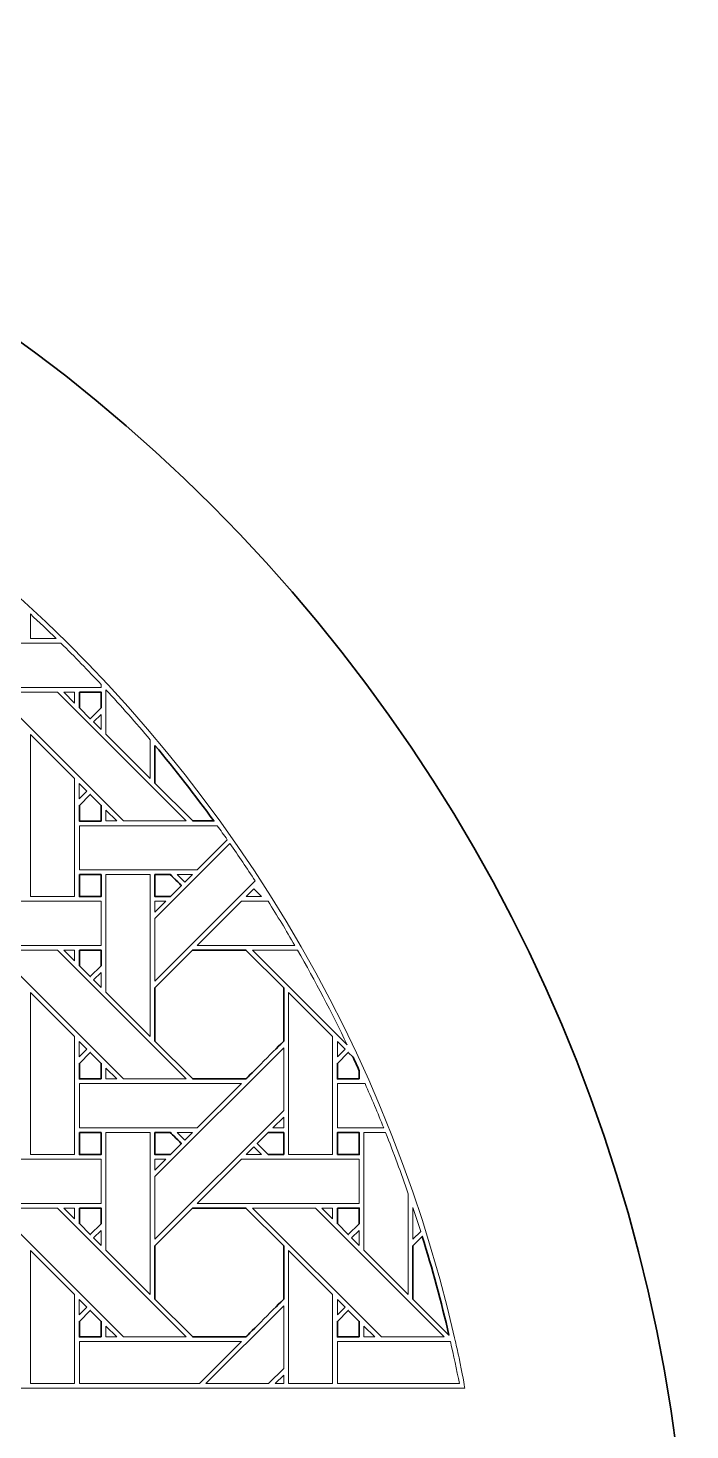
# Model space of a CAD drawing. Header units: inches. Extents: x 6.4 to 30.5, y 3.1 to 18.5.
# Drawn here: x 15.95 to 18.38, y 9.94 to 15.09 of the extents above; entities that cross this region are included whole.
import ezdxf

# ---------------------------------------------------------------- set-up
doc = ezdxf.new("R2010")
doc.units = ezdxf.units.IN
doc.header["$MEASUREMENT"] = 0
doc.layers.add('Design', color=7, linetype='Continuous', lineweight=0)

msp = doc.modelspace()

# ---------------------------------------------------------------- linework, layer by layer
at = {"layer": 'Design', "color": 9, "lineweight": 35, "true_color": 0xdecaa5}
for points, knots in [([(12.3829, 15.0948), (9.0691, 15.0948), (6.3829, 12.4085), (6.3829, 9.0948), (6.3829, 5.7811), (9.0691, 3.0948), (12.3829, 3.0948), (15.6966, 3.0948), (18.3829, 5.7811), (18.3829, 9.0948), (18.3829, 12.4085), (15.6966, 15.0948), (12.3829, 15.0948)], [0, 0, 0, 0, 1, 1, 1, 2, 2, 2, 3, 3, 3, 4, 4, 4, 4]), ([(16.1375, 12.6523), (16.1375, 12.6523), (16.2177, 12.6523), (16.2177, 12.6523), (16.2177, 12.6523), (16.2177, 12.5947), (16.2177, 12.5947), (16.2177, 12.5947), (16.1778, 12.5547), (16.1778, 12.5547), (16.1778, 12.5547), (16.1375, 12.5951), (16.1375, 12.5951), (16.1375, 12.5951), (16.1375, 12.6523), (16.1375, 12.6523)], [0, 0, 0, 0, 1, 1, 1, 2, 2, 2, 3, 3, 3, 4, 4, 4, 5, 5, 5, 5]), ([(16.4153, 12.4566), (16.4906, 12.3664), (16.5629, 12.2738), (16.6321, 12.1786), (16.6321, 12.1786), (16.5546, 12.1786), (16.5546, 12.1786), (16.5546, 12.1786), (16.4153, 12.3179), (16.4153, 12.3179), (16.4153, 12.3179), (16.4153, 12.4566), (16.4153, 12.4566)], [0, 0, 0, 0, 1, 1, 1, 2, 2, 2, 3, 3, 3, 4, 4, 4, 4]), ([(16.2181, 12.1784), (16.2181, 12.1784), (16.1375, 12.1784), (16.1375, 12.1784), (16.1375, 12.1784), (16.1375, 12.2357), (16.1375, 12.2357), (16.1375, 12.2357), (16.1778, 12.276), (16.1778, 12.276), (16.1778, 12.276), (16.2181, 12.2357), (16.2181, 12.2357), (16.2181, 12.2357), (16.2181, 12.1784), (16.2181, 12.1784)], [0, 0, 0, 0, 1, 1, 1, 2, 2, 2, 3, 3, 3, 4, 4, 4, 5, 5, 5, 5]), ([(16.1375, 11.9814), (16.1375, 11.9814), (16.2177, 11.9814), (16.2177, 11.9814), (16.2177, 11.9814), (16.2177, 11.9006), (16.2177, 11.9006), (16.2177, 11.9006), (16.1375, 11.9006), (16.1375, 11.9006), (16.1375, 11.9006), (16.1375, 11.9814), (16.1375, 11.9814)], [0, 0, 0, 0, 1, 1, 1, 2, 2, 2, 3, 3, 3, 4, 4, 4, 4]), ([(16.4153, 11.9814), (16.4153, 11.9814), (16.4724, 11.9814), (16.4724, 11.9814), (16.4775, 11.9763), (16.5083, 11.9455), (16.5127, 11.9411), (16.5127, 11.9411), (16.4723, 11.9006), (16.4723, 11.9006), (16.4723, 11.9006), (16.4153, 11.9006), (16.4153, 11.9006), (16.4153, 11.9006), (16.4153, 11.9814), (16.4153, 11.9814)], [0, 0, 0, 0, 1, 1, 1, 2, 2, 2, 3, 3, 3, 4, 4, 4, 5, 5, 5, 5]), ([(16.1375, 11.7035), (16.1375, 11.7035), (16.2177, 11.7035), (16.2177, 11.7035), (16.2177, 11.7035), (16.2177, 11.6459), (16.2177, 11.6459), (16.2177, 11.6459), (16.1778, 11.606), (16.1778, 11.606), (16.1778, 11.606), (16.1375, 11.6463), (16.1375, 11.6463), (16.1375, 11.6463), (16.1375, 11.7035), (16.1375, 11.7035)], [0, 0, 0, 0, 1, 1, 1, 2, 2, 2, 3, 3, 3, 4, 4, 4, 5, 5, 5, 5]), ([(16.4153, 11.5648), (16.4153, 11.5648), (16.554, 11.7035), (16.554, 11.7035), (16.554, 11.7035), (16.7502, 11.7035), (16.7502, 11.7035), (16.7502, 11.7035), (16.889, 11.5648), (16.889, 11.5648), (16.889, 11.5648), (16.889, 11.3686), (16.889, 11.3686), (16.8712, 11.3507), (16.7593, 11.2389), (16.7503, 11.2299), (16.7503, 11.2299), (16.5546, 11.2299), (16.5546, 11.2299), (16.5546, 11.2299), (16.4153, 11.3691), (16.4153, 11.3691), (16.4153, 11.3691), (16.4153, 11.5648), (16.4153, 11.5648)], [0, 0, 0, 0, 1, 1, 1, 2, 2, 2, 3, 3, 3, 4, 4, 4, 5, 5, 5, 6, 6, 6, 7, 7, 7, 8, 8, 8, 8]), ([(16.2181, 11.2297), (16.2181, 11.2297), (16.1375, 11.2297), (16.1375, 11.2297), (16.1375, 11.2297), (16.1375, 11.2869), (16.1375, 11.2869), (16.1375, 11.2869), (16.1778, 11.3273), (16.1778, 11.3273), (16.1778, 11.3273), (16.2181, 11.287), (16.2181, 11.287), (16.2181, 11.287), (16.2181, 11.2297), (16.2181, 11.2297)], [0, 0, 0, 0, 1, 1, 1, 2, 2, 2, 3, 3, 3, 4, 4, 4, 5, 5, 5, 5]), ([(17.1669, 11.2297), (17.1669, 11.2297), (17.0862, 11.2297), (17.0862, 11.2297), (17.0862, 11.2297), (17.0862, 11.2869), (17.0862, 11.2869), (17.0862, 11.2869), (17.1265, 11.3273), (17.1265, 11.3273), (17.1265, 11.3273), (17.1441, 11.3097), (17.1441, 11.3097), (17.1518, 11.2933), (17.1594, 11.2767), (17.1669, 11.2602), (17.1669, 11.2602), (17.1669, 11.2297), (17.1669, 11.2297)], [0, 0, 0, 0, 1, 1, 1, 2, 2, 2, 3, 3, 3, 4, 4, 4, 5, 5, 5, 6, 6, 6, 6]), ([(16.1375, 11.0327), (16.1375, 11.0327), (16.2177, 11.0327), (16.2177, 11.0327), (16.2177, 11.0327), (16.2177, 10.9519), (16.2177, 10.9519), (16.2177, 10.9519), (16.1375, 10.9519), (16.1375, 10.9519), (16.1375, 10.9519), (16.1375, 11.0327), (16.1375, 11.0327)], [0, 0, 0, 0, 1, 1, 1, 2, 2, 2, 3, 3, 3, 4, 4, 4, 4]), ([(16.4153, 11.0327), (16.4153, 11.0327), (16.4724, 11.0327), (16.4724, 11.0327), (16.4775, 11.0276), (16.5083, 10.9967), (16.5127, 10.9923), (16.5127, 10.9923), (16.4723, 10.9519), (16.4723, 10.9519), (16.4723, 10.9519), (16.4153, 10.9519), (16.4153, 10.9519), (16.4153, 10.9519), (16.4153, 11.0327), (16.4153, 11.0327)], [0, 0, 0, 0, 1, 1, 1, 2, 2, 2, 3, 3, 3, 4, 4, 4, 5, 5, 5, 5]), ([(16.889, 10.9519), (16.889, 10.9519), (16.8319, 10.9519), (16.8319, 10.9519), (16.8319, 10.9519), (16.7915, 10.9923), (16.7915, 10.9923), (16.7915, 10.9923), (16.832, 11.0327), (16.832, 11.0327), (16.832, 11.0327), (16.889, 11.0327), (16.889, 11.0327), (16.889, 11.0327), (16.889, 10.9519), (16.889, 10.9519)], [0, 0, 0, 0, 1, 1, 1, 2, 2, 2, 3, 3, 3, 4, 4, 4, 5, 5, 5, 5]), ([(17.0862, 10.9519), (17.0862, 10.9519), (17.0862, 11.0327), (17.0862, 11.0327), (17.0862, 11.0327), (17.1665, 11.0327), (17.1665, 11.0327), (17.1665, 11.0327), (17.1665, 10.9519), (17.1665, 10.9519), (17.1665, 10.9519), (17.0862, 10.9519), (17.0862, 10.9519)], [0, 0, 0, 0, 1, 1, 1, 2, 2, 2, 3, 3, 3, 4, 4, 4, 4]), ([(16.1375, 10.7548), (16.1375, 10.7548), (16.2177, 10.7548), (16.2177, 10.7548), (16.2177, 10.7548), (16.2177, 10.6972), (16.2177, 10.6972), (16.2177, 10.6972), (16.1778, 10.6573), (16.1778, 10.6573), (16.1778, 10.6573), (16.1375, 10.6976), (16.1375, 10.6976), (16.1375, 10.6976), (16.1375, 10.7548), (16.1375, 10.7548)], [0, 0, 0, 0, 1, 1, 1, 2, 2, 2, 3, 3, 3, 4, 4, 4, 5, 5, 5, 5]), ([(16.889, 10.4199), (16.8712, 10.4019), (16.7593, 10.2902), (16.7503, 10.2812), (16.7503, 10.2812), (16.5546, 10.2812), (16.5546, 10.2812), (16.5546, 10.2812), (16.4153, 10.4204), (16.4153, 10.4204), (16.4153, 10.4204), (16.4153, 10.6161), (16.4153, 10.6161), (16.4153, 10.6161), (16.554, 10.7548), (16.554, 10.7548), (16.554, 10.7548), (16.7502, 10.7548), (16.7502, 10.7548), (16.7502, 10.7548), (16.889, 10.6161), (16.889, 10.6161), (16.889, 10.6161), (16.889, 10.4199), (16.889, 10.4199)], [0, 0, 0, 0, 1, 1, 1, 2, 2, 2, 3, 3, 3, 4, 4, 4, 5, 5, 5, 6, 6, 6, 7, 7, 7, 8, 8, 8, 8]), ([(17.0862, 10.7548), (17.0862, 10.7548), (17.1665, 10.7548), (17.1665, 10.7548), (17.1665, 10.7548), (17.1665, 10.6972), (17.1665, 10.6972), (17.1665, 10.6972), (17.1265, 10.6573), (17.1265, 10.6573), (17.1265, 10.6573), (17.0862, 10.6976), (17.0862, 10.6976), (17.0862, 10.6976), (17.0862, 10.7548), (17.0862, 10.7548)], [0, 0, 0, 0, 1, 1, 1, 2, 2, 2, 3, 3, 3, 4, 4, 4, 5, 5, 5, 5]), ([(17.3641, 10.6161), (17.3641, 10.6161), (17.3985, 10.6505), (17.3985, 10.6505), (17.4354, 10.5314), (17.4682, 10.4104), (17.4967, 10.2878), (17.4967, 10.2878), (17.3641, 10.4204), (17.3641, 10.4204), (17.3641, 10.4204), (17.3641, 10.6161), (17.3641, 10.6161)], [0, 0, 0, 0, 1, 1, 1, 2, 2, 2, 3, 3, 3, 4, 4, 4, 4]), ([(16.2181, 10.2809), (16.2181, 10.2809), (16.1375, 10.2809), (16.1375, 10.2809), (16.1375, 10.2809), (16.1375, 10.3382), (16.1375, 10.3382), (16.1375, 10.3382), (16.1778, 10.3785), (16.1778, 10.3785), (16.1778, 10.3785), (16.2181, 10.3382), (16.2181, 10.3382), (16.2181, 10.3382), (16.2181, 10.2809), (16.2181, 10.2809)], [0, 0, 0, 0, 1, 1, 1, 2, 2, 2, 3, 3, 3, 4, 4, 4, 5, 5, 5, 5]), ([(17.1669, 10.2809), (17.1669, 10.2809), (17.0862, 10.2809), (17.0862, 10.2809), (17.0862, 10.2809), (17.0862, 10.3382), (17.0862, 10.3382), (17.0862, 10.3382), (17.1265, 10.3785), (17.1265, 10.3785), (17.1265, 10.3785), (17.1669, 10.3382), (17.1669, 10.3382), (17.1669, 10.3382), (17.1669, 10.2809), (17.1669, 10.2809)], [0, 0, 0, 0, 1, 1, 1, 2, 2, 2, 3, 3, 3, 4, 4, 4, 5, 5, 5, 5])]:
    msp.add_open_spline(points, degree=3, knots=knots, dxfattribs=at)
at = {"layer": 'Design'}
for points, knots in [([(17.5336, 10.2044), (17.5284, 10.2288), (17.5229, 10.2531), (17.5174, 10.2773), (16.9806, 12.6174), (14.8857, 14.3629), (12.3829, 14.3629), (9.8455, 14.3629), (7.7275, 12.569), (7.227, 10.1804), (7.2221, 10.1568), (7.211, 10.0929), (7.211, 10.0929), (7.211, 10.0929), (17.5547, 10.0929), (17.5547, 10.0929), (17.5547, 10.0988), (17.5457, 10.1469), (17.5336, 10.2044)], [0, 0, 0, 0, 1, 1, 1, 2, 2, 2, 3, 3, 3, 4, 4, 4, 5, 5, 5, 6, 6, 6, 6]), ([(15.9574, 12.9399), (15.9894, 12.9101), (16.0211, 12.8799), (16.0524, 12.8493), (16.0524, 12.8493), (15.9574, 12.8493), (15.9574, 12.8493), (15.9574, 12.8493), (15.9574, 12.9399), (15.9574, 12.9399)], [0, 0, 0, 0, 1, 1, 1, 2, 2, 2, 3, 3, 3, 3]), ([(16.2177, 12.6803), (16.2177, 12.6803), (16.2177, 12.6694), (16.2177, 12.6694), (16.2177, 12.6694), (15.6224, 12.6694), (15.6224, 12.6694), (15.6224, 12.6694), (15.7853, 12.8322), (15.7853, 12.8322), (15.7853, 12.8322), (16.0698, 12.8322), (16.0698, 12.8322), (16.1201, 12.7825), (16.1694, 12.7319), (16.2177, 12.6803)], [0, 0, 0, 0, 1, 1, 1, 2, 2, 2, 3, 3, 3, 4, 4, 4, 5, 5, 5, 5]), ([(16.5303, 12.1786), (16.5303, 12.1786), (16.2993, 12.1786), (16.2993, 12.1786), (16.2993, 12.1786), (15.8257, 12.6522), (15.8257, 12.6522), (15.8257, 12.6522), (16.0567, 12.6522), (16.0567, 12.6522), (16.0567, 12.6522), (16.5303, 12.1786), (16.5303, 12.1786)], [0, 0, 0, 0, 1, 1, 1, 2, 2, 2, 3, 3, 3, 4, 4, 4, 4]), ([(16.0808, 12.6522), (16.0808, 12.6522), (16.1202, 12.6522), (16.1202, 12.6522), (16.1202, 12.6522), (16.1202, 12.6124), (16.1202, 12.6124), (16.1202, 12.6124), (16.0808, 12.6522), (16.0808, 12.6522)], [0, 0, 0, 0, 1, 1, 1, 2, 2, 2, 3, 3, 3, 3]), ([(16.2177, 12.5947), (16.2177, 12.5947), (16.1778, 12.5547), (16.1778, 12.5547), (16.1778, 12.5547), (16.1375, 12.5951), (16.1375, 12.5951), (16.1375, 12.5951), (16.1375, 12.6523), (16.1375, 12.6523), (16.1375, 12.6523), (16.2177, 12.6523), (16.2177, 12.6523), (16.2177, 12.6523), (16.2177, 12.5947), (16.2177, 12.5947)], [0, 0, 0, 0, 1, 1, 1, 2, 2, 2, 3, 3, 3, 4, 4, 4, 5, 5, 5, 5]), ([(16.2352, 12.6614), (16.291, 12.6013), (16.3453, 12.5399), (16.3982, 12.4772), (16.3982, 12.4772), (16.3982, 12.335), (16.3982, 12.335), (16.3982, 12.335), (16.2352, 12.4979), (16.2352, 12.4979), (16.2352, 12.4979), (16.2352, 12.6614), (16.2352, 12.6614)], [0, 0, 0, 0, 1, 1, 1, 2, 2, 2, 3, 3, 3, 4, 4, 4, 4]), ([(16.1899, 12.5426), (16.1899, 12.5426), (16.2177, 12.5704), (16.2177, 12.5704), (16.2177, 12.5704), (16.2177, 12.5152), (16.2177, 12.5152), (16.2177, 12.5152), (16.1899, 12.5426), (16.1899, 12.5426)], [0, 0, 0, 0, 1, 1, 1, 2, 2, 2, 3, 3, 3, 3]), ([(15.9574, 11.9006), (15.9574, 11.9006), (15.9574, 12.4964), (15.9574, 12.4964), (15.9574, 12.4964), (16.1201, 12.3343), (16.1201, 12.3343), (16.1201, 12.3343), (16.1201, 11.9006), (16.1201, 11.9006), (16.1201, 11.9006), (15.9574, 11.9006), (15.9574, 11.9006)], [0, 0, 0, 0, 1, 1, 1, 2, 2, 2, 3, 3, 3, 4, 4, 4, 4]), ([(16.4153, 12.4566), (16.4906, 12.3664), (16.5629, 12.2738), (16.6321, 12.1786), (16.6321, 12.1786), (16.5546, 12.1786), (16.5546, 12.1786), (16.5546, 12.1786), (16.4153, 12.3179), (16.4153, 12.3179), (16.4153, 12.3179), (16.4153, 12.4566), (16.4153, 12.4566)], [0, 0, 0, 0, 1, 1, 1, 2, 2, 2, 3, 3, 3, 4, 4, 4, 4]), ([(16.1374, 12.26), (16.1374, 12.26), (16.1374, 12.3168), (16.1374, 12.3168), (16.1374, 12.3168), (16.1656, 12.2882), (16.1656, 12.2882), (16.1656, 12.2882), (16.1374, 12.26), (16.1374, 12.26)], [0, 0, 0, 0, 1, 1, 1, 2, 2, 2, 3, 3, 3, 3]), ([(16.1375, 12.2357), (16.1375, 12.2357), (16.1778, 12.276), (16.1778, 12.276), (16.1778, 12.276), (16.2181, 12.2357), (16.2181, 12.2357), (16.2181, 12.2357), (16.2181, 12.1784), (16.2181, 12.1784), (16.2181, 12.1784), (16.1375, 12.1784), (16.1375, 12.1784), (16.1375, 12.1784), (16.1375, 12.2357), (16.1375, 12.2357)], [0, 0, 0, 0, 1, 1, 1, 2, 2, 2, 3, 3, 3, 4, 4, 4, 5, 5, 5, 5]), ([(16.2751, 12.1786), (16.2751, 12.1786), (16.2354, 12.1786), (16.2354, 12.1786), (16.2354, 12.1786), (16.2354, 12.2184), (16.2354, 12.2184), (16.2354, 12.2184), (16.2751, 12.1786), (16.2751, 12.1786)], [0, 0, 0, 0, 1, 1, 1, 2, 2, 2, 3, 3, 3, 3]), ([(16.6814, 12.1096), (16.6814, 12.1096), (16.5704, 11.9986), (16.5704, 11.9986), (16.5704, 11.9986), (16.1375, 11.9986), (16.1375, 11.9986), (16.1375, 11.9986), (16.1375, 12.1613), (16.1375, 12.1613), (16.1375, 12.1613), (16.6445, 12.1613), (16.6445, 12.1613), (16.6569, 12.1442), (16.6692, 12.1269), (16.6814, 12.1096)], [0, 0, 0, 0, 1, 1, 1, 2, 2, 2, 3, 3, 3, 4, 4, 4, 5, 5, 5, 5]), ([(16.784, 11.9579), (16.784, 11.9579), (16.4153, 11.5892), (16.4153, 11.5892), (16.4153, 11.5892), (16.4153, 11.8193), (16.4153, 11.8193), (16.4153, 11.8193), (16.6914, 12.0953), (16.6914, 12.0953), (16.723, 12.05), (16.7539, 12.0042), (16.784, 11.9579)], [0, 0, 0, 0, 1, 1, 1, 2, 2, 2, 3, 3, 3, 4, 4, 4, 4]), ([(16.2177, 11.9006), (16.2177, 11.9006), (16.1375, 11.9006), (16.1375, 11.9006), (16.1375, 11.9006), (16.1375, 11.9814), (16.1375, 11.9814), (16.1375, 11.9814), (16.2177, 11.9814), (16.2177, 11.9814), (16.2177, 11.9814), (16.2177, 11.9006), (16.2177, 11.9006)], [0, 0, 0, 0, 1, 1, 1, 2, 2, 2, 3, 3, 3, 4, 4, 4, 4]), ([(16.2352, 11.5492), (16.2352, 11.5492), (16.2352, 11.9814), (16.2352, 11.9814), (16.2352, 11.9814), (16.3982, 11.9814), (16.3982, 11.9814), (16.3982, 11.9814), (16.3982, 11.3863), (16.3982, 11.3863), (16.3982, 11.3863), (16.2352, 11.5492), (16.2352, 11.5492)], [0, 0, 0, 0, 1, 1, 1, 2, 2, 2, 3, 3, 3, 4, 4, 4, 4]), ([(16.4981, 11.9557), (16.4981, 11.9557), (16.5127, 11.9411), (16.5127, 11.9411), (16.5127, 11.9411), (16.4723, 11.9006), (16.4723, 11.9006), (16.4723, 11.9006), (16.4153, 11.9006), (16.4153, 11.9006), (16.4153, 11.9006), (16.4153, 11.9814), (16.4153, 11.9814), (16.4153, 11.9814), (16.4724, 11.9814), (16.4724, 11.9814), (16.478, 11.9758), (16.4884, 11.9653), (16.4981, 11.9557)], [0, 0, 0, 0, 1, 1, 1, 2, 2, 2, 3, 3, 3, 4, 4, 4, 5, 5, 5, 6, 6, 6, 6]), ([(16.4967, 11.9814), (16.4967, 11.9814), (16.5532, 11.9814), (16.5532, 11.9814), (16.5532, 11.9814), (16.5249, 11.9532), (16.5249, 11.9532), (16.5249, 11.9532), (16.4967, 11.9814), (16.4967, 11.9814)], [0, 0, 0, 0, 1, 1, 1, 2, 2, 2, 3, 3, 3, 3]), ([(16.7511, 11.9006), (16.7511, 11.9006), (16.7794, 11.9289), (16.7794, 11.9289), (16.7794, 11.9289), (16.8076, 11.9006), (16.8076, 11.9006), (16.8076, 11.9006), (16.7511, 11.9006), (16.7511, 11.9006)], [0, 0, 0, 0, 1, 1, 1, 2, 2, 2, 3, 3, 3, 3]), ([(16.2177, 11.8835), (16.2177, 11.8835), (16.2177, 11.7207), (16.2177, 11.7207), (16.2177, 11.7207), (15.6224, 11.7207), (15.6224, 11.7207), (15.6224, 11.7207), (15.7853, 11.8835), (15.7853, 11.8835), (15.7853, 11.8835), (16.2177, 11.8835), (16.2177, 11.8835)], [0, 0, 0, 0, 1, 1, 1, 2, 2, 2, 3, 3, 3, 4, 4, 4, 4]), ([(16.4551, 11.8835), (16.4551, 11.8835), (16.4153, 11.8436), (16.4153, 11.8436), (16.4153, 11.8436), (16.4153, 11.8835), (16.4153, 11.8835), (16.4153, 11.8835), (16.4551, 11.8835), (16.4551, 11.8835)], [0, 0, 0, 0, 1, 1, 1, 2, 2, 2, 3, 3, 3, 3]), ([(16.9299, 11.7207), (16.9299, 11.7207), (16.5711, 11.7207), (16.5711, 11.7207), (16.5711, 11.7207), (16.734, 11.8835), (16.734, 11.8835), (16.734, 11.8835), (16.8317, 11.8835), (16.8317, 11.8835), (16.8654, 11.8298), (16.8981, 11.7756), (16.9299, 11.7207)], [0, 0, 0, 0, 1, 1, 1, 2, 2, 2, 3, 3, 3, 4, 4, 4, 4]), ([(16.5303, 11.2299), (16.5303, 11.2299), (16.2993, 11.2299), (16.2993, 11.2299), (16.2993, 11.2299), (15.8257, 11.7035), (15.8257, 11.7035), (15.8257, 11.7035), (16.0567, 11.7035), (16.0567, 11.7035), (16.0567, 11.7035), (16.5303, 11.2299), (16.5303, 11.2299)], [0, 0, 0, 0, 1, 1, 1, 2, 2, 2, 3, 3, 3, 4, 4, 4, 4]), ([(16.0808, 11.7035), (16.0808, 11.7035), (16.1202, 11.7035), (16.1202, 11.7035), (16.1202, 11.7035), (16.1202, 11.6637), (16.1202, 11.6637), (16.1202, 11.6637), (16.0808, 11.7035), (16.0808, 11.7035)], [0, 0, 0, 0, 1, 1, 1, 2, 2, 2, 3, 3, 3, 3]), ([(16.1778, 11.606), (16.1778, 11.606), (16.1375, 11.6463), (16.1375, 11.6463), (16.1375, 11.6463), (16.1375, 11.7035), (16.1375, 11.7035), (16.1375, 11.7035), (16.2177, 11.7035), (16.2177, 11.7035), (16.2177, 11.7035), (16.2177, 11.6459), (16.2177, 11.6459), (16.2177, 11.6459), (16.1778, 11.606), (16.1778, 11.606)], [0, 0, 0, 0, 1, 1, 1, 2, 2, 2, 3, 3, 3, 4, 4, 4, 5, 5, 5, 5]), ([(16.889, 11.3686), (16.8711, 11.3506), (16.7592, 11.2389), (16.7503, 11.2299), (16.7503, 11.2299), (16.5546, 11.2299), (16.5546, 11.2299), (16.5546, 11.2299), (16.4153, 11.3691), (16.4153, 11.3691), (16.4153, 11.3691), (16.4153, 11.5648), (16.4153, 11.5648), (16.4153, 11.5648), (16.554, 11.7035), (16.554, 11.7035), (16.554, 11.7035), (16.7502, 11.7035), (16.7502, 11.7035), (16.7502, 11.7035), (16.889, 11.5648), (16.889, 11.5648), (16.889, 11.5648), (16.889, 11.3686), (16.889, 11.3686)], [0, 0, 0, 0, 1, 1, 1, 2, 2, 2, 3, 3, 3, 4, 4, 4, 5, 5, 5, 6, 6, 6, 7, 7, 7, 8, 8, 8, 8]), ([(17.1225, 11.3554), (17.1225, 11.3554), (16.7745, 11.7035), (16.7745, 11.7035), (16.7745, 11.7035), (16.9398, 11.7035), (16.9398, 11.7035), (17.0049, 11.5901), (17.0658, 11.474), (17.1225, 11.3554)], [0, 0, 0, 0, 1, 1, 1, 2, 2, 2, 3, 3, 3, 3]), ([(16.2177, 11.6217), (16.2177, 11.6217), (16.2177, 11.5665), (16.2177, 11.5665), (16.2177, 11.5665), (16.1899, 11.5939), (16.1899, 11.5939), (16.1899, 11.5939), (16.2177, 11.6217), (16.2177, 11.6217)], [0, 0, 0, 0, 1, 1, 1, 2, 2, 2, 3, 3, 3, 3]), ([(16.1201, 11.3856), (16.1201, 11.3856), (16.1201, 10.9519), (16.1201, 10.9519), (16.1201, 10.9519), (15.9574, 10.9519), (15.9574, 10.9519), (15.9574, 10.9519), (15.9574, 11.5477), (15.9574, 11.5477), (15.9574, 11.5477), (16.1201, 11.3856), (16.1201, 11.3856)], [0, 0, 0, 0, 1, 1, 1, 2, 2, 2, 3, 3, 3, 4, 4, 4, 4]), ([(16.9061, 10.9519), (16.9061, 10.9519), (16.9061, 11.5477), (16.9061, 11.5477), (16.9061, 11.5477), (17.0689, 11.3856), (17.0689, 11.3856), (17.0689, 11.3856), (17.0689, 10.9519), (17.0689, 10.9519), (17.0689, 10.9519), (16.9061, 10.9519), (16.9061, 10.9519)], [0, 0, 0, 0, 1, 1, 1, 2, 2, 2, 3, 3, 3, 4, 4, 4, 4]), ([(16.1374, 11.3113), (16.1374, 11.3113), (16.1374, 11.3681), (16.1374, 11.3681), (16.1374, 11.3681), (16.1656, 11.3395), (16.1656, 11.3395), (16.1656, 11.3395), (16.1374, 11.3113), (16.1374, 11.3113)], [0, 0, 0, 0, 1, 1, 1, 2, 2, 2, 3, 3, 3, 3]), ([(16.4153, 10.8705), (16.4153, 10.8705), (16.889, 11.3441), (16.889, 11.3441), (16.889, 11.3441), (16.889, 11.1141), (16.889, 11.1141), (16.889, 11.1141), (16.4153, 10.6404), (16.4153, 10.6404), (16.4153, 10.6404), (16.4153, 10.8705), (16.4153, 10.8705)], [0, 0, 0, 0, 1, 1, 1, 2, 2, 2, 3, 3, 3, 4, 4, 4, 4]), ([(17.0862, 11.3113), (17.0862, 11.3113), (17.0862, 11.3681), (17.0862, 11.3681), (17.0862, 11.3681), (17.1144, 11.3395), (17.1144, 11.3395), (17.1144, 11.3395), (17.0862, 11.3113), (17.0862, 11.3113)], [0, 0, 0, 0, 1, 1, 1, 2, 2, 2, 3, 3, 3, 3]), ([(16.1778, 11.3273), (16.1778, 11.3273), (16.2181, 11.287), (16.2181, 11.287), (16.2181, 11.287), (16.2181, 11.2297), (16.2181, 11.2297), (16.2181, 11.2297), (16.1375, 11.2297), (16.1375, 11.2297), (16.1375, 11.2297), (16.1375, 11.2869), (16.1375, 11.2869), (16.1375, 11.2869), (16.1778, 11.3273), (16.1778, 11.3273)], [0, 0, 0, 0, 1, 1, 1, 2, 2, 2, 3, 3, 3, 4, 4, 4, 5, 5, 5, 5]), ([(17.1441, 11.3097), (17.1518, 11.2933), (17.1594, 11.2767), (17.1669, 11.2602), (17.1669, 11.2602), (17.1669, 11.2297), (17.1669, 11.2297), (17.1669, 11.2297), (17.0862, 11.2297), (17.0862, 11.2297), (17.0862, 11.2297), (17.0862, 11.2869), (17.0862, 11.2869), (17.0862, 11.2869), (17.1265, 11.3273), (17.1265, 11.3273), (17.1265, 11.3273), (17.1441, 11.3097), (17.1441, 11.3097)], [0, 0, 0, 0, 1, 1, 1, 2, 2, 2, 3, 3, 3, 4, 4, 4, 5, 5, 5, 6, 6, 6, 6]), ([(16.2354, 11.2299), (16.2354, 11.2299), (16.2354, 11.2697), (16.2354, 11.2697), (16.2354, 11.2697), (16.2751, 11.2299), (16.2751, 11.2299), (16.2751, 11.2299), (16.2354, 11.2299), (16.2354, 11.2299)], [0, 0, 0, 0, 1, 1, 1, 2, 2, 2, 3, 3, 3, 3]), ([(16.1375, 11.0499), (16.1375, 11.0499), (16.1375, 11.2126), (16.1375, 11.2126), (16.1375, 11.2126), (16.7332, 11.2126), (16.7332, 11.2126), (16.7332, 11.2126), (16.5704, 11.0499), (16.5704, 11.0499), (16.5704, 11.0499), (16.1375, 11.0499), (16.1375, 11.0499)], [0, 0, 0, 0, 1, 1, 1, 2, 2, 2, 3, 3, 3, 4, 4, 4, 4]), ([(17.2566, 11.0499), (17.2566, 11.0499), (17.0862, 11.0499), (17.0862, 11.0499), (17.0862, 11.0499), (17.0862, 11.2126), (17.0862, 11.2126), (17.0862, 11.2126), (17.1881, 11.2126), (17.1881, 11.2126), (17.2118, 11.1589), (17.2346, 11.1046), (17.2566, 11.0499)], [0, 0, 0, 0, 1, 1, 1, 2, 2, 2, 3, 3, 3, 4, 4, 4, 4]), ([(16.8492, 11.0499), (16.8492, 11.0499), (16.889, 11.0897), (16.889, 11.0897), (16.889, 11.0897), (16.889, 11.0499), (16.889, 11.0499), (16.889, 11.0499), (16.8492, 11.0499), (16.8492, 11.0499)], [0, 0, 0, 0, 1, 1, 1, 2, 2, 2, 3, 3, 3, 3]), ([(16.2177, 11.0327), (16.2177, 11.0327), (16.2177, 10.9519), (16.2177, 10.9519), (16.2177, 10.9519), (16.1375, 10.9519), (16.1375, 10.9519), (16.1375, 10.9519), (16.1375, 11.0327), (16.1375, 11.0327), (16.1375, 11.0327), (16.2177, 11.0327), (16.2177, 11.0327)], [0, 0, 0, 0, 1, 1, 1, 2, 2, 2, 3, 3, 3, 4, 4, 4, 4]), ([(16.3982, 11.0326), (16.3982, 11.0326), (16.3982, 10.4375), (16.3982, 10.4375), (16.3982, 10.4375), (16.2352, 10.6004), (16.2352, 10.6004), (16.2352, 10.6004), (16.2352, 11.0326), (16.2352, 11.0326), (16.2352, 11.0326), (16.3982, 11.0326), (16.3982, 11.0326)], [0, 0, 0, 0, 1, 1, 1, 2, 2, 2, 3, 3, 3, 4, 4, 4, 4]), ([(16.4153, 10.9519), (16.4153, 10.9519), (16.4153, 11.0327), (16.4153, 11.0327), (16.4153, 11.0327), (16.4724, 11.0327), (16.4724, 11.0327), (16.4777, 11.0274), (16.5085, 10.9965), (16.5127, 10.9923), (16.5127, 10.9923), (16.4723, 10.9519), (16.4723, 10.9519), (16.4723, 10.9519), (16.4153, 10.9519), (16.4153, 10.9519)], [0, 0, 0, 0, 1, 1, 1, 2, 2, 2, 3, 3, 3, 4, 4, 4, 5, 5, 5, 5]), ([(16.4967, 11.0326), (16.4967, 11.0326), (16.5532, 11.0326), (16.5532, 11.0326), (16.5532, 11.0326), (16.5249, 11.0045), (16.5249, 11.0045), (16.5249, 11.0045), (16.4967, 11.0326), (16.4967, 11.0326)], [0, 0, 0, 0, 1, 1, 1, 2, 2, 2, 3, 3, 3, 3]), ([(16.7915, 10.9923), (16.7915, 10.9923), (16.832, 11.0327), (16.832, 11.0327), (16.832, 11.0327), (16.889, 11.0327), (16.889, 11.0327), (16.889, 11.0327), (16.889, 10.9519), (16.889, 10.9519), (16.889, 10.9519), (16.8319, 10.9519), (16.8319, 10.9519), (16.8319, 10.9519), (16.7915, 10.9923), (16.7915, 10.9923)], [0, 0, 0, 0, 1, 1, 1, 2, 2, 2, 3, 3, 3, 4, 4, 4, 5, 5, 5, 5]), ([(17.0862, 10.9519), (17.0862, 10.9519), (17.0862, 11.0327), (17.0862, 11.0327), (17.0862, 11.0327), (17.1665, 11.0327), (17.1665, 11.0327), (17.1665, 11.0327), (17.1665, 10.9519), (17.1665, 10.9519), (17.1665, 10.9519), (17.0862, 10.9519), (17.0862, 10.9519)], [0, 0, 0, 0, 1, 1, 1, 2, 2, 2, 3, 3, 3, 4, 4, 4, 4]), ([(17.3469, 10.8079), (17.3469, 10.8079), (17.3469, 10.4375), (17.3469, 10.4375), (17.3469, 10.4375), (17.184, 10.6004), (17.184, 10.6004), (17.184, 10.6004), (17.184, 11.0326), (17.184, 11.0326), (17.184, 11.0326), (17.2635, 11.0326), (17.2635, 11.0326), (17.293, 10.9585), (17.3208, 10.8836), (17.3469, 10.8079)], [0, 0, 0, 0, 1, 1, 1, 2, 2, 2, 3, 3, 3, 4, 4, 4, 5, 5, 5, 5]), ([(15.7853, 10.9347), (15.7853, 10.9347), (16.2177, 10.9347), (16.2177, 10.9347), (16.2177, 10.9347), (16.2177, 10.7719), (16.2177, 10.7719), (16.2177, 10.7719), (15.6224, 10.7719), (15.6224, 10.7719), (15.6224, 10.7719), (15.7853, 10.9347), (15.7853, 10.9347)], [0, 0, 0, 0, 1, 1, 1, 2, 2, 2, 3, 3, 3, 4, 4, 4, 4]), ([(16.4551, 10.9347), (16.4551, 10.9347), (16.4153, 10.8949), (16.4153, 10.8949), (16.4153, 10.8949), (16.4153, 10.9347), (16.4153, 10.9347), (16.4153, 10.9347), (16.4551, 10.9347), (16.4551, 10.9347)], [0, 0, 0, 0, 1, 1, 1, 2, 2, 2, 3, 3, 3, 3]), ([(16.734, 10.9347), (16.734, 10.9347), (17.1664, 10.9347), (17.1664, 10.9347), (17.1664, 10.9347), (17.1664, 10.7719), (17.1664, 10.7719), (17.1664, 10.7719), (16.5711, 10.7719), (16.5711, 10.7719), (16.5711, 10.7719), (16.734, 10.9347), (16.734, 10.9347)], [0, 0, 0, 0, 1, 1, 1, 2, 2, 2, 3, 3, 3, 4, 4, 4, 4]), ([(16.8076, 10.9519), (16.8076, 10.9519), (16.7511, 10.9519), (16.7511, 10.9519), (16.7511, 10.9519), (16.7794, 10.9801), (16.7794, 10.9801), (16.7794, 10.9801), (16.8076, 10.9519), (16.8076, 10.9519)], [0, 0, 0, 0, 1, 1, 1, 2, 2, 2, 3, 3, 3, 3]), ([(15.8257, 10.7548), (15.8257, 10.7548), (16.0567, 10.7548), (16.0567, 10.7548), (16.0567, 10.7548), (16.5303, 10.2811), (16.5303, 10.2811), (16.5303, 10.2811), (16.2993, 10.2811), (16.2993, 10.2811), (16.2993, 10.2811), (15.8257, 10.7548), (15.8257, 10.7548)], [0, 0, 0, 0, 1, 1, 1, 2, 2, 2, 3, 3, 3, 4, 4, 4, 4]), ([(16.1202, 10.7548), (16.1202, 10.7548), (16.1202, 10.715), (16.1202, 10.715), (16.1202, 10.715), (16.0808, 10.7548), (16.0808, 10.7548), (16.0808, 10.7548), (16.1202, 10.7548), (16.1202, 10.7548)], [0, 0, 0, 0, 1, 1, 1, 2, 2, 2, 3, 3, 3, 3]), ([(16.1778, 10.6573), (16.1778, 10.6573), (16.1375, 10.6976), (16.1375, 10.6976), (16.1375, 10.6976), (16.1375, 10.7548), (16.1375, 10.7548), (16.1375, 10.7548), (16.2177, 10.7548), (16.2177, 10.7548), (16.2177, 10.7548), (16.2177, 10.6972), (16.2177, 10.6972), (16.2177, 10.6972), (16.1778, 10.6573), (16.1778, 10.6573)], [0, 0, 0, 0, 1, 1, 1, 2, 2, 2, 3, 3, 3, 4, 4, 4, 5, 5, 5, 5]), ([(16.889, 10.4199), (16.8712, 10.4019), (16.7593, 10.2902), (16.7503, 10.2812), (16.7503, 10.2812), (16.5546, 10.2812), (16.5546, 10.2812), (16.5546, 10.2812), (16.4153, 10.4204), (16.4153, 10.4204), (16.4153, 10.4204), (16.4153, 10.6161), (16.4153, 10.6161), (16.4153, 10.6161), (16.554, 10.7548), (16.554, 10.7548), (16.554, 10.7548), (16.7502, 10.7548), (16.7502, 10.7548), (16.7502, 10.7548), (16.889, 10.6161), (16.889, 10.6161), (16.889, 10.6161), (16.889, 10.4199), (16.889, 10.4199)], [0, 0, 0, 0, 1, 1, 1, 2, 2, 2, 3, 3, 3, 4, 4, 4, 5, 5, 5, 6, 6, 6, 7, 7, 7, 8, 8, 8, 8]), ([(16.7745, 10.7548), (16.7745, 10.7548), (17.0054, 10.7548), (17.0054, 10.7548), (17.0054, 10.7548), (17.479, 10.2811), (17.479, 10.2811), (17.479, 10.2811), (17.248, 10.2811), (17.248, 10.2811), (17.248, 10.2811), (16.7745, 10.7548), (16.7745, 10.7548)], [0, 0, 0, 0, 1, 1, 1, 2, 2, 2, 3, 3, 3, 4, 4, 4, 4]), ([(17.069, 10.7548), (17.069, 10.7548), (17.069, 10.715), (17.069, 10.715), (17.069, 10.715), (17.0295, 10.7548), (17.0295, 10.7548), (17.0295, 10.7548), (17.069, 10.7548), (17.069, 10.7548)], [0, 0, 0, 0, 1, 1, 1, 2, 2, 2, 3, 3, 3, 3]), ([(17.1265, 10.6573), (17.1265, 10.6573), (17.0862, 10.6976), (17.0862, 10.6976), (17.0862, 10.6976), (17.0862, 10.7548), (17.0862, 10.7548), (17.0862, 10.7548), (17.1665, 10.7548), (17.1665, 10.7548), (17.1665, 10.7548), (17.1665, 10.6972), (17.1665, 10.6972), (17.1665, 10.6972), (17.1265, 10.6573), (17.1265, 10.6573)], [0, 0, 0, 0, 1, 1, 1, 2, 2, 2, 3, 3, 3, 4, 4, 4, 5, 5, 5, 5]), ([(17.364, 10.7574), (17.3738, 10.7281), (17.3834, 10.6986), (17.3927, 10.6691), (17.3927, 10.6691), (17.364, 10.6404), (17.364, 10.6404), (17.364, 10.6404), (17.364, 10.7574), (17.364, 10.7574)], [0, 0, 0, 0, 1, 1, 1, 2, 2, 2, 3, 3, 3, 3]), ([(16.2177, 10.6729), (16.2177, 10.6729), (16.2177, 10.6178), (16.2177, 10.6178), (16.2177, 10.6178), (16.1899, 10.6452), (16.1899, 10.6452), (16.1899, 10.6452), (16.2177, 10.6729), (16.2177, 10.6729)], [0, 0, 0, 0, 1, 1, 1, 2, 2, 2, 3, 3, 3, 3]), ([(17.1664, 10.6729), (17.1664, 10.6729), (17.1664, 10.6178), (17.1664, 10.6178), (17.1664, 10.6178), (17.1387, 10.6452), (17.1387, 10.6452), (17.1387, 10.6452), (17.1664, 10.6729), (17.1664, 10.6729)], [0, 0, 0, 0, 1, 1, 1, 2, 2, 2, 3, 3, 3, 3]), ([(17.4967, 10.2878), (17.4967, 10.2878), (17.3641, 10.4204), (17.3641, 10.4204), (17.3641, 10.4204), (17.3641, 10.6161), (17.3641, 10.6161), (17.3641, 10.6161), (17.3985, 10.6505), (17.3985, 10.6505), (17.4354, 10.5314), (17.4682, 10.4104), (17.4967, 10.2878)], [0, 0, 0, 0, 1, 1, 1, 2, 2, 2, 3, 3, 3, 4, 4, 4, 4]), ([(16.1201, 10.1095), (16.1201, 10.1095), (15.9574, 10.1095), (15.9574, 10.1095), (15.9574, 10.1095), (15.9574, 10.599), (15.9574, 10.599), (15.9574, 10.599), (16.1201, 10.4368), (16.1201, 10.4368), (16.1201, 10.4368), (16.1201, 10.1095), (16.1201, 10.1095)], [0, 0, 0, 0, 1, 1, 1, 2, 2, 2, 3, 3, 3, 4, 4, 4, 4]), ([(17.0689, 10.1095), (17.0689, 10.1095), (16.9061, 10.1095), (16.9061, 10.1095), (16.9061, 10.1095), (16.9061, 10.599), (16.9061, 10.599), (16.9061, 10.599), (17.0689, 10.4368), (17.0689, 10.4368), (17.0689, 10.4368), (17.0689, 10.1095), (17.0689, 10.1095)], [0, 0, 0, 0, 1, 1, 1, 2, 2, 2, 3, 3, 3, 4, 4, 4, 4]), ([(16.1374, 10.4193), (16.1374, 10.4193), (16.1656, 10.3908), (16.1656, 10.3908), (16.1656, 10.3908), (16.1374, 10.3626), (16.1374, 10.3626), (16.1374, 10.3626), (16.1374, 10.4193), (16.1374, 10.4193)], [0, 0, 0, 0, 1, 1, 1, 2, 2, 2, 3, 3, 3, 3]), ([(17.0862, 10.3626), (17.0862, 10.3626), (17.0862, 10.4193), (17.0862, 10.4193), (17.0862, 10.4193), (17.1144, 10.3908), (17.1144, 10.3908), (17.1144, 10.3908), (17.0862, 10.3626), (17.0862, 10.3626)], [0, 0, 0, 0, 1, 1, 1, 2, 2, 2, 3, 3, 3, 3]), ([(16.2181, 10.3382), (16.2181, 10.3382), (16.2181, 10.2809), (16.2181, 10.2809), (16.2181, 10.2809), (16.1375, 10.2809), (16.1375, 10.2809), (16.1375, 10.2809), (16.1375, 10.3382), (16.1375, 10.3382), (16.1375, 10.3382), (16.1778, 10.3785), (16.1778, 10.3785), (16.1778, 10.3785), (16.2181, 10.3382), (16.2181, 10.3382)], [0, 0, 0, 0, 1, 1, 1, 2, 2, 2, 3, 3, 3, 4, 4, 4, 5, 5, 5, 5]), ([(16.603, 10.1095), (16.603, 10.1095), (16.889, 10.3954), (16.889, 10.3954), (16.889, 10.3954), (16.889, 10.1654), (16.889, 10.1654), (16.889, 10.1654), (16.8331, 10.1095), (16.8331, 10.1095), (16.8331, 10.1095), (16.603, 10.1095), (16.603, 10.1095)], [0, 0, 0, 0, 1, 1, 1, 2, 2, 2, 3, 3, 3, 4, 4, 4, 4]), ([(17.0862, 10.3382), (17.0862, 10.3382), (17.1265, 10.3785), (17.1265, 10.3785), (17.1265, 10.3785), (17.1669, 10.3382), (17.1669, 10.3382), (17.1669, 10.3382), (17.1669, 10.2809), (17.1669, 10.2809), (17.1669, 10.2809), (17.0862, 10.2809), (17.0862, 10.2809), (17.0862, 10.2809), (17.0862, 10.3382), (17.0862, 10.3382)], [0, 0, 0, 0, 1, 1, 1, 2, 2, 2, 3, 3, 3, 4, 4, 4, 5, 5, 5, 5]), ([(16.2751, 10.2811), (16.2751, 10.2811), (16.2354, 10.2811), (16.2354, 10.2811), (16.2354, 10.2811), (16.2354, 10.3209), (16.2354, 10.3209), (16.2354, 10.3209), (16.2751, 10.2811), (16.2751, 10.2811)], [0, 0, 0, 0, 1, 1, 1, 2, 2, 2, 3, 3, 3, 3]), ([(17.2238, 10.2811), (17.2238, 10.2811), (17.1841, 10.2811), (17.1841, 10.2811), (17.1841, 10.2811), (17.1841, 10.3209), (17.1841, 10.3209), (17.1841, 10.3209), (17.2238, 10.2811), (17.2238, 10.2811)], [0, 0, 0, 0, 1, 1, 1, 2, 2, 2, 3, 3, 3, 3]), ([(16.1375, 10.1095), (16.1375, 10.1095), (16.1375, 10.2639), (16.1375, 10.2639), (16.1375, 10.2639), (16.7332, 10.2639), (16.7332, 10.2639), (16.7332, 10.2639), (16.5788, 10.1095), (16.5788, 10.1095), (16.5788, 10.1095), (16.1375, 10.1095), (16.1375, 10.1095)], [0, 0, 0, 0, 1, 1, 1, 2, 2, 2, 3, 3, 3, 4, 4, 4, 4]), ([(17.0862, 10.2639), (17.0862, 10.2639), (17.5021, 10.2639), (17.5021, 10.2639), (17.5133, 10.2147), (17.5251, 10.1592), (17.5349, 10.1095), (17.5349, 10.1095), (17.0862, 10.1095), (17.0862, 10.1095), (17.0862, 10.1095), (17.0862, 10.2639), (17.0862, 10.2639)], [0, 0, 0, 0, 1, 1, 1, 2, 2, 2, 3, 3, 3, 4, 4, 4, 4]), ([(16.889, 10.1095), (16.889, 10.1095), (16.8575, 10.1095), (16.8575, 10.1095), (16.8575, 10.1095), (16.889, 10.141), (16.889, 10.141), (16.889, 10.141), (16.889, 10.1095), (16.889, 10.1095)], [0, 0, 0, 0, 1, 1, 1, 2, 2, 2, 3, 3, 3, 3])]:
    msp.add_open_spline(points, degree=3, knots=knots, dxfattribs=at)

doc.saveas('drawing.dxf')
